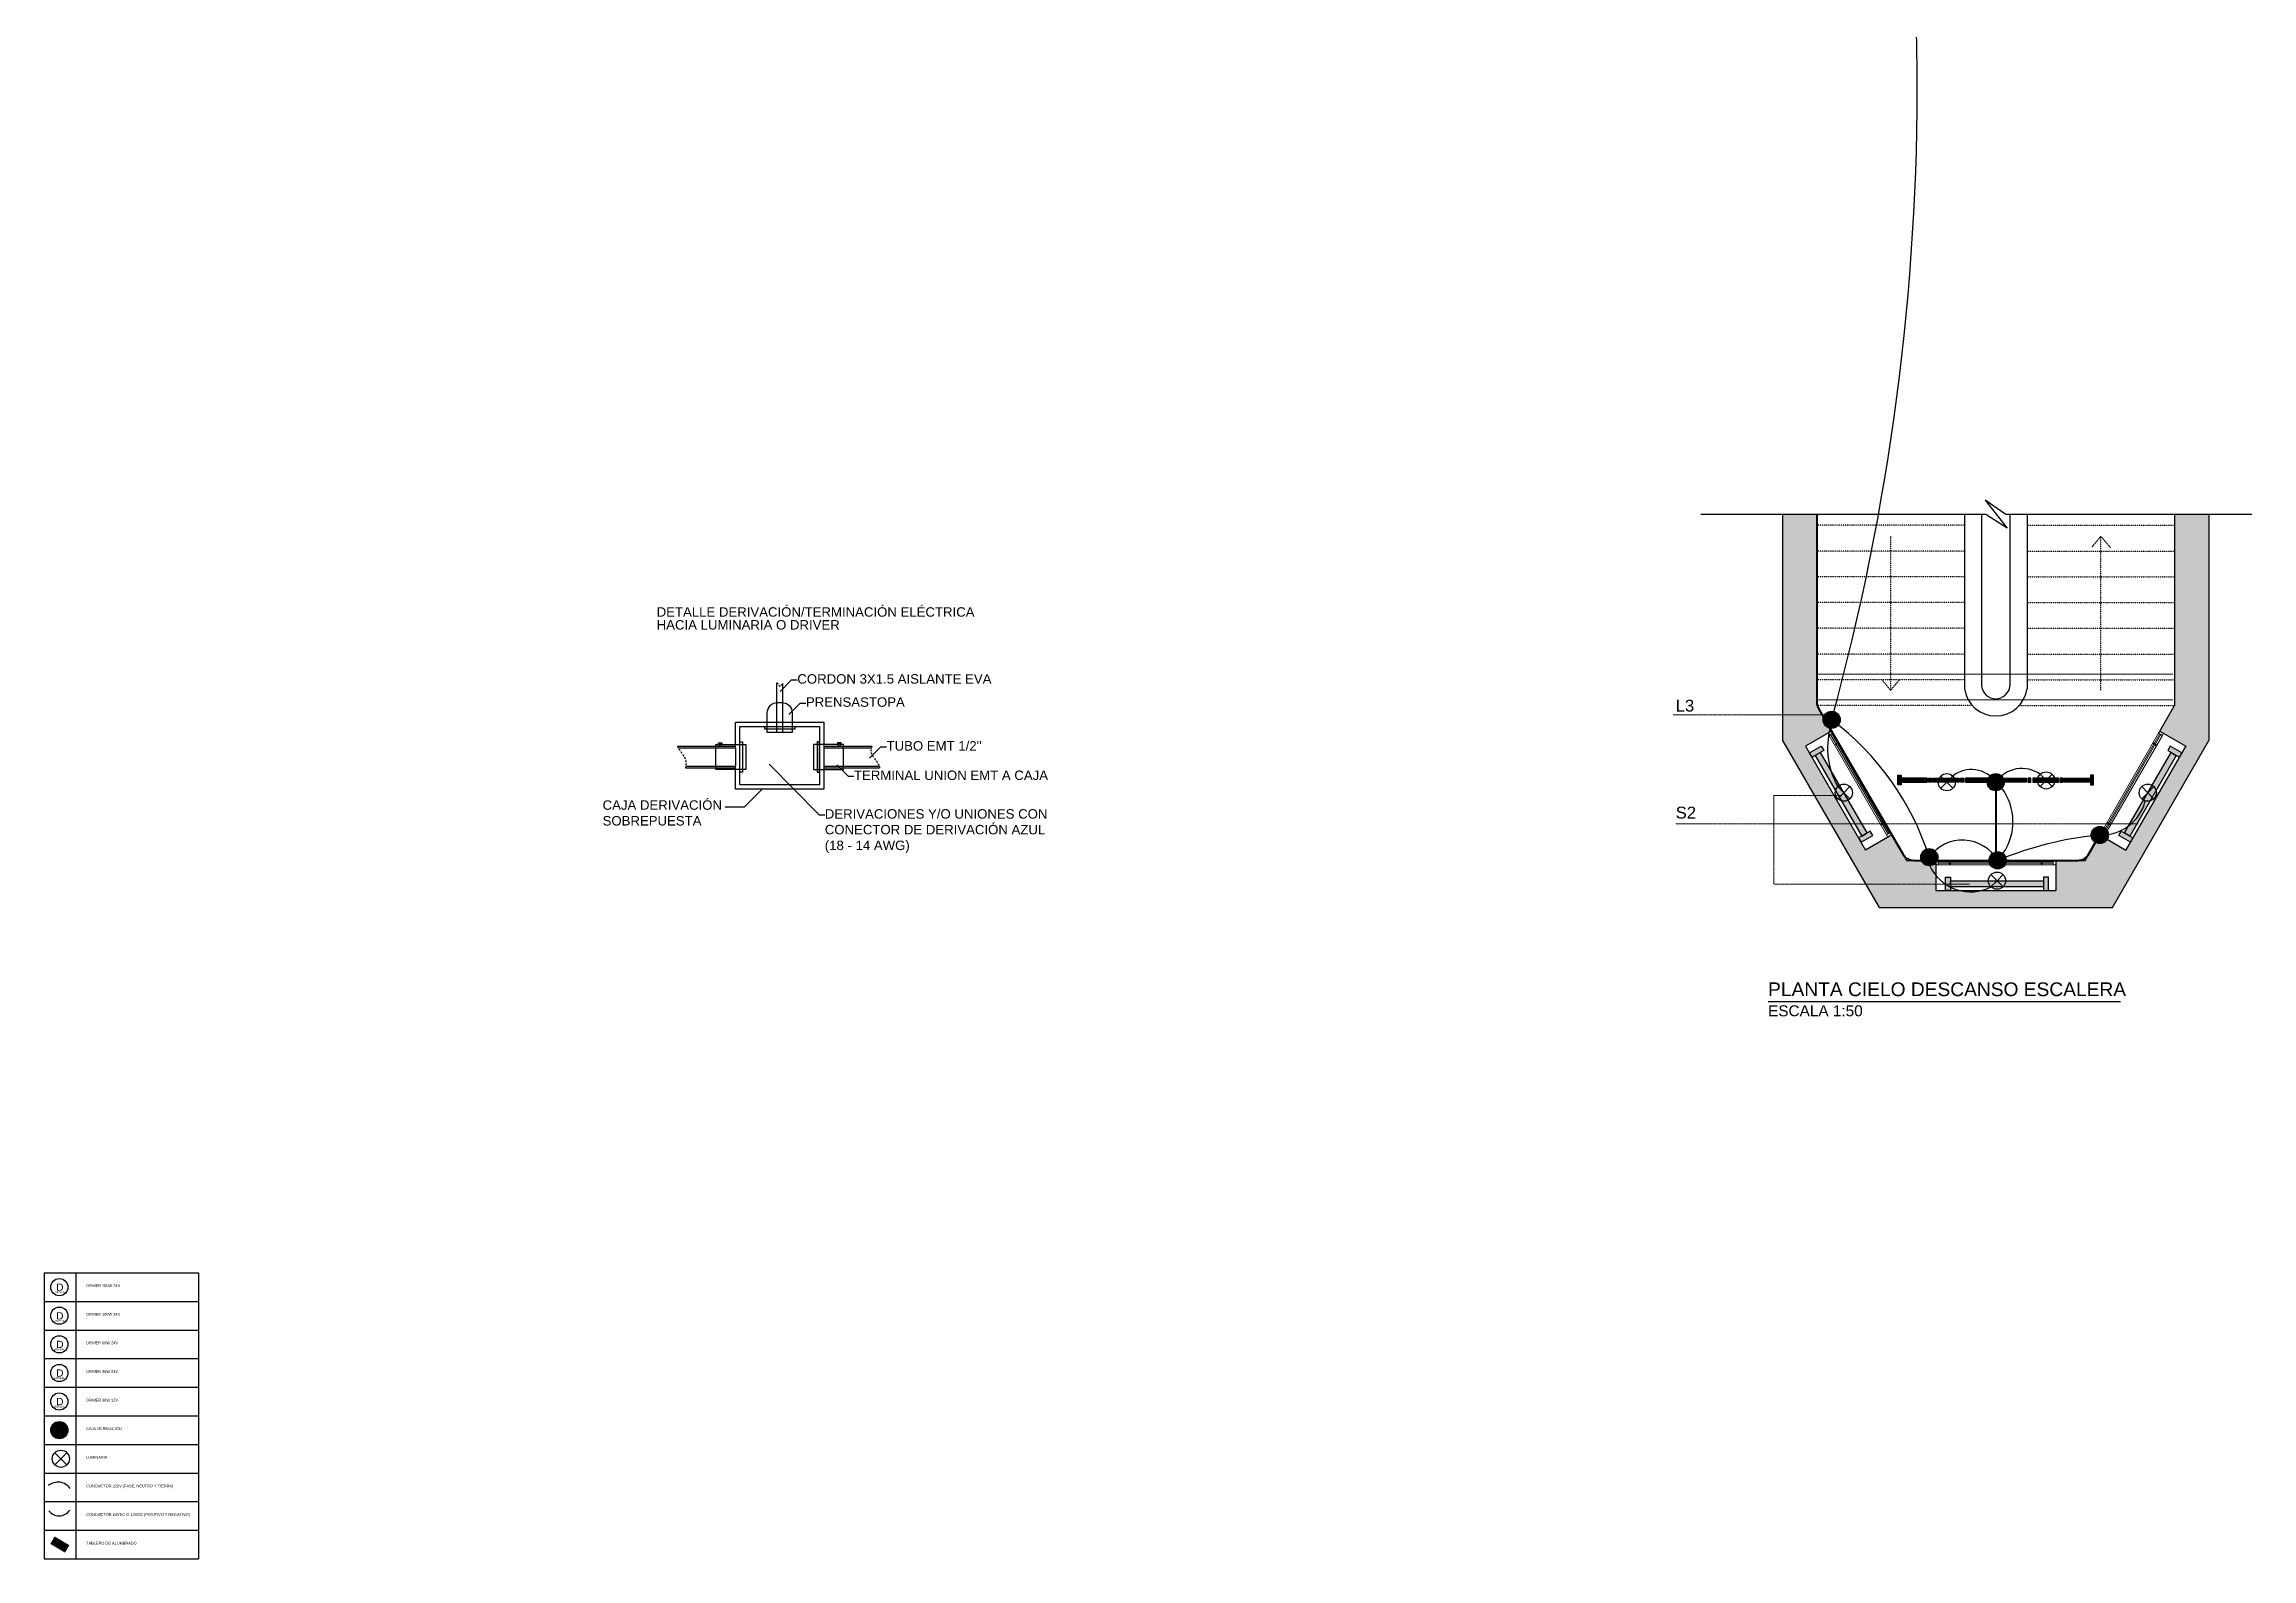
# Model space of a CAD drawing. Header units: millimetres. Extents: x -12140 to 38415, y -25979 to 9323.
# Drawn here: x -12140 to 13595, y -25979 to -8328 of the extents above; entities that cross this region are included whole.
import ezdxf

# ---------------------------------------------------------------- set-up
doc = ezdxf.new("R2010")
doc.units = ezdxf.units.MM
doc.header["$LTSCALE"] = 1.5
for name, pattern in [('ACAD_ISO03W100', [30, 12, -18]), ('ACCESO MATIAS COUSIÑO$0$DASHDOT', [25.4, 12.7, -6.35, 0, -6.35]), ('CENTER2', [28.575, 19.05, -3.175, 3.175, -3.175])]:
    doc.linetypes.add(name, pattern=pattern)
for name, color, linetype, lineweight in [('013', 2, 'Continuous', 9), ('05', 2, 'Continuous', 5), ('canalización EMT', 100, 'Continuous', 80), ('conductor 220V', 10, 'Continuous', 25), ('conductor 24V', 30, 'Continuous', 25), ('I-GUIAS', 176, 'Continuous', 13)]:
    doc.layers.add(name, color=color, linetype=linetype, lineweight=lineweight)
for name, color, linetype in [('derivación eléctrica', 10, 'Continuous'), ('DRIVERS LEDS 220v a 12V', 10, 'Continuous'), ('HATCH', 253, 'Continuous'), ('I-EQUIPOS', 150, 'Continuous'), ('leyenda_iluminación', 41, 'Continuous'), ('Luminarias', 10, 'Continuous'), ('Muros', 6, 'Continuous'), ('PROYECCION', 8, 'ACAD_ISO03W100'), ('TEXTO', 1, 'Continuous')]:
    doc.layers.add(name, color=color, linetype=linetype)
doc.styles.add('ABWB', font='arial.ttf')
doc.styles.get("Standard").update_dxf_attribs({"font": 'arial.ttf'})

# ---------------------------------------------------------------- blocks, each defined once
blk = doc.blocks.new('derivacion')
at = {"layer": 'derivación eléctrica'}
h = blk.add_hatch(color=256, dxfattribs=at)
h.dxf.hatch_style = 1
h.paths.add_polyline_path([(100, 0, 1), (-100, 0, 1)])
blk.add_circle((0, 0), 100, dxfattribs=at)
blk = doc.blocks.new('luminaria')
at = {"layer": 'Luminarias'}
for points in [[(0, 0), (-71, 71)], [(0, 0), (-71, -71)], [(0, 0), (71, 71)], [(0, 0), (71, -71)]]:
    blk.add_lwpolyline(points, dxfattribs=at)
blk.add_circle((0, 0), 100, dxfattribs=at)
blk = doc.blocks.new('DRIVER_150W_24V')
at = {"layer": 'Luminarias'}
blk.add_circle((0, 0), 100, dxfattribs=at)
at = {"layer": 'DRIVERS LEDS 220v a 12V'}
for s, height, p in [('D', 84.1, (-36, -43)), ('150W/24V', 21, (-63, -70))]:
    blk.add_text(s, height=height, dxfattribs=at).set_placement(p)
blk = doc.blocks.new('DRIVER_100W_24V')
at = {"layer": 'Luminarias'}
blk.add_circle((0, 0), 100, dxfattribs=at)
at = {"layer": 'DRIVERS LEDS 220v a 12V'}
for s, height, p in [('D', 84.1, (-36, -43)), ('100W/24V', 21, (-63, -70))]:
    blk.add_text(s, height=height, dxfattribs=at).set_placement(p)
blk = doc.blocks.new('DRIVER_60W_24V')
at = {"layer": 'Luminarias'}
blk.add_circle((0, 0), 100, dxfattribs=at)
at = {"layer": 'DRIVERS LEDS 220v a 12V'}
for s, height, p in [('D', 84.1, (-36, -43)), ('60W/24V', 21, (-63, -70))]:
    blk.add_text(s, height=height, dxfattribs=at).set_placement(p)
blk = doc.blocks.new('*U105')
at = {"layer": 'Luminarias'}
for points in [[(0, 0), (-71, 71)], [(0, 0), (-71, -71)], [(0, 0), (71, 71)], [(0, 0), (71, -71)]]:
    blk.add_lwpolyline(points, dxfattribs=at)
blk.add_circle((0, 0), 100, dxfattribs=at)
blk = doc.blocks.new('DRIVER_36W_12V')
at = {"layer": 'Luminarias'}
blk.add_circle((0, 0), 100, dxfattribs=at)
at = {"layer": 'DRIVERS LEDS 220v a 12V'}
for s, height, p in [('D', 84.1, (-36, -43)), ('36W/12V', 21, (-63, -70))]:
    blk.add_text(s, height=height, dxfattribs=at).set_placement(p)
blk = doc.blocks.new('DRIVER_36W_24V')
at = {"layer": 'Luminarias'}
blk.add_circle((0, 0), 100, dxfattribs=at)
at = {"layer": 'DRIVERS LEDS 220v a 12V'}
for s, height, p in [('D', 84.1, (-36, -43)), ('36W/24V', 21, (-63, -70))]:
    blk.add_text(s, height=height, dxfattribs=at).set_placement(p)

msp = doc.modelspace()

# ---------------------------------------------------------------- hatches: boundary and pattern name
at = {"layer": 'DRIVERS LEDS 220v a 12V'}
h = msp.add_hatch(color=256, dxfattribs=at)
h.dxf.hatch_style = 1
h.paths.add_polyline_path([(-12069, -25805), (-11897, -25907), (-11846, -25820), (-12018, -25719)])
at = {"layer": 'HATCH'}
h = msp.add_hatch(color=256, dxfattribs=at)
h.dxf.hatch_style = 1
h.paths.add_polyline_path([(8525, -13811), (8125, -13811), (8125, -15590), (8525, -15590), (8525, -15553)])
h.paths.add_polyline_path([(8525, -15590), (8125, -15590), (8125, -16442), (8282, -16713), (8513, -16713), (8394, -16508), (8697, -16333), (8525, -16035)])
h.paths.add_polyline_path([(8513, -16713), (8282, -16713), (8629, -17315), (8860, -17315)])
h.paths.add_polyline_path([(9910, -17840), (9568, -17840), (9397, -17544), (9093, -17719), (8860, -17315), (8629, -17315), (9093, -18118), (9910, -18118)])
h.paths.add_polyline_path([(13095, -16442), (13095, -13811), (12695, -13811), (12695, -16035), (12523, -16333), (12826, -16508), (12127, -17719), (11824, -17544), (11653, -17840), (11310, -17840), (11310, -18190), (9910, -18190), (9910, -18118), (9093, -18118), (9250, -18390), (11970, -18390)])
at = {"layer": 'I-EQUIPOS'}
h = msp.add_hatch(color=254, dxfattribs=at)
h.dxf.hatch_style = 1
h.paths.add_polyline_path([(8440, -16588), (8469, -16638), (8605, -16559), (8576, -16510)])
h.paths.add_polyline_path([(9012, -17577), (9040, -17627), (9176, -17549), (9147, -17499)])
h.paths.add_polyline_path([(8568, -16581), (8506, -16616), (9049, -17556), (9110, -17520)])
edge = h.paths.add_edge_path()
edge.add_line((9016, -17358), (9139, -17570))
h = msp.add_hatch(color=254, dxfattribs=at)
h.dxf.hatch_style = 1
h.paths.add_polyline_path([(12780, -16588), (12751, -16638), (12616, -16559), (12645, -16510)])
h.paths.add_polyline_path([(12209, -17577), (12180, -17627), (12045, -17549), (12073, -17499)])
h.paths.add_polyline_path([(12653, -16581), (12714, -16616), (12172, -17556), (12111, -17520)])
edge = h.paths.add_edge_path()
edge.add_line((12204, -17358), (12082, -17570))
h = msp.add_hatch(color=254, dxfattribs=at)
h.dxf.hatch_style = 1
h.paths.add_polyline_path([(9470, -16961), (9507, -16961), (9507, -16847), (9470, -16847)])
h = msp.add_hatch(color=254, dxfattribs=at)
h.dxf.hatch_style = 1
h.paths.add_polyline_path([(9812, -16880), (9812, -16929), (9511, -16929), (9511, -16880)])
h = msp.add_hatch(color=254, dxfattribs=at)
h.dxf.hatch_style = 1
h.paths.add_polyline_path([(9863, -16880), (9827, -16880), (9827, -16928), (9863, -16928)])
h = msp.add_hatch(color=254, dxfattribs=at)
h.dxf.hatch_style = 1
h.paths.add_polyline_path([(9877, -16880), (9877, -16929), (10179, -16929), (10179, -16880)])
h = msp.add_hatch(color=254, dxfattribs=at)
h.dxf.hatch_style = 1
h.paths.add_polyline_path([(10237, -16880), (10200, -16880), (10200, -16928), (10237, -16928)])
h = msp.add_hatch(color=254, dxfattribs=at)
h.dxf.hatch_style = 1
h.paths.add_polyline_path([(10560, -16880), (10560, -16929), (10258, -16929), (10258, -16880)])
h = msp.add_hatch(color=254, dxfattribs=at)
h.dxf.hatch_style = 1
h.paths.add_polyline_path([(10610, -16847), (10574, -16847), (10574, -16961), (10610, -16961)])
h = msp.add_hatch(color=254, dxfattribs=at)
h.dxf.hatch_style = 1
h.paths.add_polyline_path([(10610, -16961), (10647, -16961), (10647, -16847), (10610, -16847)])
h = msp.add_hatch(color=254, dxfattribs=at)
h.dxf.hatch_style = 1
h.paths.add_polyline_path([(10610, -16961), (10647, -16961), (10647, -16847), (10610, -16847)])
h = msp.add_hatch(color=254, dxfattribs=at)
h.dxf.hatch_style = 1
h.paths.add_polyline_path([(10661, -16880), (10661, -16929), (10963, -16929), (10963, -16880)])
h = msp.add_hatch(color=254, dxfattribs=at)
h.dxf.hatch_style = 1
h.paths.add_polyline_path([(11020, -16880), (10984, -16880), (10984, -16928), (11020, -16928)])
h = msp.add_hatch(color=254, dxfattribs=at)
h.dxf.hatch_style = 1
h.paths.add_polyline_path([(11343, -16880), (11343, -16929), (11041, -16929), (11041, -16880)])
h = msp.add_hatch(color=254, dxfattribs=at)
h.dxf.hatch_style = 1
h.paths.add_polyline_path([(11394, -16880), (11357, -16880), (11357, -16928), (11394, -16928)])
h = msp.add_hatch(color=254, dxfattribs=at)
h.dxf.hatch_style = 1
h.paths.add_polyline_path([(11408, -16880), (11408, -16929), (11710, -16929), (11710, -16880)])
h = msp.add_hatch(color=254, dxfattribs=at)
h.dxf.hatch_style = 1
h.paths.add_polyline_path([(11750, -16847), (11714, -16847), (11714, -16961), (11750, -16961)])
h = msp.add_hatch(color=254, dxfattribs=at)
h.dxf.hatch_style = 1
h.paths.add_polyline_path([(11225, -18190), (11168, -18190), (11168, -18034), (11225, -18034)])
h.paths.add_polyline_path([(10083, -18190), (10025, -18190), (10025, -18034), (10083, -18034)])
h.paths.add_polyline_path([(11168, -18077), (11168, -18147), (10083, -18147), (10083, -18077)])
edge = h.paths.add_edge_path()
edge.add_line((10270, -18077), (10025, -18077))

# ---------------------------------------------------------------- linework, layer by layer
at = {"layer": '013'}
for points in [[(8525, -15668), (12675, -15668)], [(8525, -15968), (12675, -15968)]]:
    msp.add_lwpolyline(points, dxfattribs=at)
at = {"layer": '05', "ltscale": 0.1}
for points in [[(8712, -16359), (8669, -16384), (8654, -16358), (8697, -16333), (8712, -16359)], [(8669, -16384), (9338, -17543)], [(8685, -16374), (9354, -17534)], [(8698, -16367), (9367, -17526)], [(8712, -16359), (9382, -17518)], [(12508, -16359), (11839, -17518)], [(12523, -16367), (11854, -17526)], [(12536, -16374), (11867, -17534)], [(12552, -16384), (11882, -17543)], [(12508, -16359), (12552, -16384), (12567, -16358), (12523, -16333), (12508, -16359)], [(8775, -16485), (8749, -16500), (8741, -16487), (8767, -16472), (8775, -16485)], [(12446, -16485), (12472, -16500), (12479, -16487), (12453, -16472), (12446, -16485)], [(9302, -17399), (9276, -17414), (9284, -17427), (9310, -17412), (9302, -17399)], [(11918, -17399), (11944, -17414), (11937, -17427), (11911, -17412), (11918, -17399)], [(9397, -17544), (9353, -17569), (9338, -17543), (9382, -17518), (9397, -17544)], [(11824, -17544), (11867, -17569), (11882, -17543), (11839, -17518), (11824, -17544)], [(9940, -17840), (9940, -17890), (9910, -17890), (9910, -17840), (9940, -17840)], [(9940, -17840), (11280, -17840)], [(9940, -17857), (11280, -17857)], [(9940, -17872), (11280, -17872)], [(9940, -17890), (11280, -17890)], [(10083, -17850), (10083, -17880), (10068, -17880), (10068, -17850), (10083, -17850)], [(11138, -17850), (11138, -17880), (11153, -17880), (11153, -17850), (11138, -17850)], [(11310, -17840), (11310, -17890), (11280, -17890), (11280, -17840), (11310, -17840)]]:
    msp.add_lwpolyline(points, dxfattribs=at)
at = {"layer": 'canalización EMT'}
for points in [[(8525, -13811), (8525, -15995, 0.131652), (8545, -16070), (8697, -16333)], [(8697, -16333), (9525, -17765, 0.267949), (9654, -17840), (11566, -17840, 0.267949), (11696, -17765), (11824, -17544)]]:
    msp.add_lwpolyline(points, format="xyb", dxfattribs=at)
msp.add_lwpolyline([(10610, -16929), (10610, -17840)], dxfattribs=at)
at = {"layer": 'conductor 220V'}
for centre, radius, start, end in [((-18239, -8803), 27934, 344.6398, 16.1044), ((6768, -18778), 3218, 17.6265, 53.1693), ((9543, -16532), 894, 164.967, 210.0267), ((10327, -17126), 345, 34.9258, 128.9852), ((10914, -17138), 369, 54.7133, 145.4171), ((10160, -17389), 651, 325.1231, 36.739), ((11841, -17016), 529, 268.1949, 345.6658), ((10222, -18080), 476, 30.2007, 144.471), ((12211, -21636), 4110, 95.3994, 112.5718), ((10315, -17684), 522, 204.8574, 297.333)]:
    msp.add_arc(centre, radius, start, end, dxfattribs=at)
at = {"layer": 'conductor 24V'}
msp.add_arc((-11967, -25329), 150, 216.7491, 326.9093, dxfattribs=at)
at = {"layer": 'DRIVERS LEDS 220v a 12V'}
msp.add_arc((-11979, -25259), 173, 34.9258, 128.9852, dxfattribs=at)
at = {"layer": 'I-EQUIPOS'}
for points in [[(8605, -16559), (8469, -16638), (8440, -16588), (8576, -16510), (8605, -16559)], [(9049, -17556), (9110, -17520), (8568, -16581), (8506, -16616), (9049, -17556)], [(12172, -17556), (12111, -17520), (12653, -16581), (12714, -16616), (12172, -17556)], [(12616, -16559), (12751, -16638), (12780, -16588), (12645, -16510), (12616, -16559)], [(9507, -16847), (9507, -16961), (9470, -16961), (9470, -16847), (9507, -16847)], [(9511, -16880), (9511, -16929), (9812, -16929), (9812, -16880), (9511, -16880)], [(9863, -16880), (9863, -16928), (9827, -16928), (9827, -16880), (9863, -16880)], [(10179, -16880), (10179, -16929), (9877, -16929), (9877, -16880), (10179, -16880)], [(10237, -16880), (10237, -16928), (10200, -16928), (10200, -16880), (10237, -16880)], [(10258, -16880), (10258, -16929), (10560, -16929), (10560, -16880), (10258, -16880)], [(10574, -16847), (10574, -16961), (10610, -16961), (10610, -16847), (10574, -16847)], [(10647, -16847), (10647, -16961), (10610, -16961), (10610, -16847), (10647, -16847)], [(10647, -16847), (10647, -16961), (10610, -16961), (10610, -16847), (10647, -16847)], [(10963, -16880), (10963, -16929), (10661, -16929), (10661, -16880), (10963, -16880)], [(10984, -16880), (10984, -16928), (11020, -16928), (11020, -16880), (10984, -16880)], [(11041, -16880), (11041, -16929), (11343, -16929), (11343, -16880), (11041, -16880)], [(11357, -16880), (11357, -16928), (11394, -16928), (11394, -16880), (11357, -16880)], [(11710, -16880), (11710, -16929), (11408, -16929), (11408, -16880), (11710, -16880)], [(11714, -16847), (11714, -16961), (11750, -16961), (11750, -16847), (11714, -16847)], [(9147, -17499), (9012, -17577), (9040, -17627), (9176, -17549), (9147, -17499)], [(12073, -17499), (12209, -17577), (12180, -17627), (12045, -17549), (12073, -17499)], [(10083, -18034), (10083, -18190), (10025, -18190), (10025, -18034), (10083, -18034)], [(10083, -18147), (10083, -18077), (11168, -18077), (11168, -18147), (10083, -18147)], [(10126, -18077), (10126, -18077), (11168, -18077), (11168, -18077)], [(11168, -18034), (11168, -18190), (11225, -18190), (11225, -18034), (11168, -18034)]]:
    msp.add_lwpolyline(points, dxfattribs=at)
at = {"layer": 'I-GUIAS', "linetype": 'CENTER2', "ltscale": 0.08}
for points in [[(8650, -16142), (8650, -16142), (8650, -16142), (6850, -16142)], [(8814, -17084), (8814, -17084), (8814, -17084), (8024, -17084)], [(8024, -17084), (8024, -18118)], [(12271, -17414), (12271, -17414), (12271, -17414), (6881, -17414)], [(10305, -18118), (10305, -18118), (10305, -18118), (8024, -18118)]]:
    msp.add_lwpolyline(points, dxfattribs=at)
at = {"layer": 'leyenda_iluminación'}
for points in [[(-3600, -16350), (-3600, -15770)], [(-3560, -15870), (-3427, -15737), (-3360, -15737)], [(-3530, -16350), (-3530, -15779)], [(-3460, -16140), (-3327, -16007), (-3260, -16007)], [(-4080, -16530), (-4080, -16230), (-3050, -16230), (-3050, -17010), (-4080, -17010), (-4080, -16740)], [(-4757, -16510), (-4080, -16510)], [(-4748, -16530), (-4080, -16530)], [(-4250, -16490), (-3960, -16490), (-3960, -16780), (-4310, -16780), (-4310, -16490), (-4270, -16490)], [(-4080, -16530), (-4080, -16740)], [(-3690, -16720), (-3107, -17310), (-3040, -17310)], [(-2880, -16490), (-3170, -16490), (-3170, -16780), (-2820, -16780), (-2820, -16490), (-2860, -16490)], [(-3050, -16510), (-2492, -16510)], [(-3050, -16530), (-2492, -16530)], [(-3050, -16530), (-3050, -16740)], [(-2900, -16727), (-2767, -16860), (-2700, -16860)], [(-2520, -16650), (-2387, -16517), (-2320, -16517)], [(-4664, -16760), (-4080, -16760)], [(-4660, -16740), (-4080, -16740)], [(-3050, -16740), (-2401, -16740)], [(-3050, -16760), (-2401, -16760)], [(-3981, -17221), (-4200, -17221)], [(-3770, -17010), (-3981, -17221)], [(-12140, -22646), (-10340, -22646)], [(-12140, -22646), (-12140, -25979)], [(-11770, -22646), (-11770, -25979)], [(-10340, -22646), (-10340, -25979)], [(-12140, -22979), (-10340, -22979)], [(-12140, -23313), (-10340, -23313)], [(-12140, -23646), (-10340, -23646)], [(-12140, -23979), (-10340, -23979)], [(-12140, -24313), (-10340, -24313)], [(-12140, -24646), (-10340, -24646)], [(-12140, -24979), (-10340, -24979)], [(-12140, -25313), (-10340, -25313)], [(-12140, -25646), (-10340, -25646)], [(-12140, -25979), (-10340, -25979)]]:
    msp.add_lwpolyline(points, dxfattribs=at)
msp.add_lwpolyline([(-3420, -16120), (-3420, -16350), (-3710, -16350), (-3710, -16120, -0.414214), (-3590, -16000), (-3540, -16000, -0.414214)], format="xyb", close=True, dxfattribs=at)
for points in [[(-4280, -16470), (-4240, -16470), (-4240, -16480), (-4280, -16480)], [(-4030, -16280), (-3100, -16280), (-3100, -16960), (-4030, -16960)], [(-4030, -16460), (-4000, -16460), (-4000, -16810), (-4030, -16810)], [(-3390, -16280), (-3390, -16310), (-3740, -16310), (-3740, -16280)], [(-3420, -16280), (-3420, -16350), (-3710, -16350), (-3710, -16280)], [(-3100, -16460), (-3130, -16460), (-3130, -16810), (-3100, -16810)], [(-2850, -16470), (-2890, -16470), (-2890, -16480), (-2850, -16480)], [(-4270, -16510), (-4250, -16510), (-4250, -16480), (-4270, -16480)], [(-4030, -16490), (-3960, -16490), (-3960, -16780), (-4030, -16780)], [(-3100, -16490), (-3170, -16490), (-3170, -16780), (-3100, -16780)], [(-2860, -16510), (-2880, -16510), (-2880, -16480), (-2860, -16480)]]:
    msp.add_lwpolyline(points, close=True, dxfattribs=at)
at = {"layer": 'leyenda_iluminación', "linetype": 'ACCESO MATIAS COUSIÑO$0$DASHDOT'}
for points, knots in [([(-3600, -15770), (-3585, -15777), (-3563, -15834), (-3541, -15792), (-3530, -15779)], [58.309519, 58.309519, 58.309519, 58.309519, 114.878061, 158.656324, 158.656324, 158.656324, 158.656324]), ([(-4757, -16510), (-4740, -16556), (-4655, -16634), (-4655, -16722), (-4664, -16760)], [267.360846, 267.360846, 267.360846, 267.360846, 430.467204, 548.788149, 548.788149, 548.788149, 548.788149]), ([(-2492, -16510), (-2502, -16533), (-2514, -16607), (-2422, -16687), (-2403, -16750), (-2401, -16760)], [173.460007, 173.460007, 173.460007, 173.460007, 255.538647, 430.467204, 463.62396, 463.62396, 463.62396, 463.62396])]:
    msp.add_open_spline(points, degree=3, knots=knots, dxfattribs=at)
at = {"layer": 'Muros'}
for p, q in [((8125, -13811), (8125, -16442)), ((8525, -13811), (8525, -16035)), ((10245, -13811), (10245, -15835)), ((10445, -13811), (10445, -15809)), ((10775, -13811), (10775, -15809)), ((10975, -13811), (10975, -15835)), ((12695, -13811), (12695, -16035)), ((13095, -13811), (13095, -16442))]:
    msp.add_line(p, q, dxfattribs=at)
at = {"layer": 'Muros', "color": 2}
msp.add_lwpolyline([(13595, -13811), (10727, -13811), (10485, -13642), (10743, -13969), (10494, -13811), (7171, -13811)], dxfattribs=at)
at = {"layer": 'Muros'}
for points in [[(10245, -15835, 0.88071), (10975, -15835, 10.074473)], [(10445, -15809, 0.889288), (10775, -15809, 0.88071)]]:
    msp.add_lwpolyline(points, format="xyb", dxfattribs=at)
for points in [[(8525, -16035), (8697, -16333)], [(12523, -16333), (12695, -16035)], [(8125, -16442), (9250, -18390), (11970, -18390), (13095, -16442)], [(8697, -16333), (8394, -16508)], [(8697, -16333), (8394, -16508)], [(12523, -16333), (12826, -16508)], [(12523, -16333), (12826, -16508)], [(12523, -16333), (12826, -16508)], [(8394, -16508), (9093, -17719)], [(12127, -17719), (12826, -16508)], [(12826, -16508), (12127, -17719)], [(9397, -17544), (9093, -17719)], [(9397, -17544), (9093, -17719)], [(9397, -17544), (9568, -17840), (9910, -17840)], [(11310, -17840), (11653, -17840), (11824, -17544)], [(11824, -17544), (12127, -17719)], [(11824, -17544), (12127, -17719)], [(11824, -17544), (12127, -17719)], [(9910, -17840), (9910, -18190)], [(11310, -17840), (11310, -18190)], [(9910, -18190), (11310, -18190)]]:
    msp.add_lwpolyline(points, dxfattribs=at)
at = {"layer": 'PROYECCION', "ltscale": 0.04}
for p, q in [((10245, -13935), (8525, -13935)), ((9385, -14061), (9385, -15858)), ((10975, -13935), (12695, -13935)), ((11835, -14061), (11728, -14192)), ((11835, -15858), (11835, -14061)), ((11835, -14061), (11943, -14192)), ((10245, -14235), (8525, -14235)), ((10975, -14235), (12695, -14235)), ((10245, -14535), (8525, -14535)), ((10975, -14535), (12695, -14535)), ((10245, -14835), (8525, -14835)), ((10975, -14835), (12695, -14835)), ((10245, -15135), (8525, -15135)), ((10975, -15135), (12695, -15135)), ((10245, -15435), (8525, -15435)), ((10975, -15435), (12695, -15435)), ((10245, -15735), (8525, -15735)), ((9385, -15858), (9278, -15728)), ((9385, -15858), (9493, -15728)), ((10975, -15735), (12695, -15735)), ((10337, -16035), (8525, -16035)), ((10883, -16035), (12695, -16035))]:
    msp.add_line(p, q, dxfattribs=at)
at = {"layer": 'TEXTO'}
msp.add_lwpolyline([(7956, -19484), (12066, -19484)], dxfattribs=at)

# ---------------------------------------------------------------- block references
at = {"layer": 'derivación eléctrica'}
for p in [(8697, -16202), (10610, -16929), (11824, -17544), (9835, -17803), (10633, -17840)]:
    msp.add_blockref('derivacion', p, dxfattribs=at)
at = {"layer": 'leyenda_iluminación'}
for name, p in [('DRIVER_150W_24V', (-11963, -22813)), ('DRIVER_100W_24V', (-11963, -23146)), ('DRIVER_60W_24V', (-11963, -23479)), ('DRIVER_36W_24V', (-11963, -23813)), ('DRIVER_36W_12V', (-11963, -24146)), ('derivacion', (-11963, -24479)), ('*U105', (-11945, -24813))]:
    msp.add_blockref(name, p, dxfattribs=at)
at = {"layer": 'Luminarias'}
for p in [(8839, -17051), (10039, -16929), (11198, -16908), (12382, -17051), (10625, -18077)]:
    msp.add_blockref('luminaria', p, dxfattribs=at)

# ---------------------------------------------------------------- texts
at = {"layer": 'I-GUIAS', "char_height": 139, "attachment_point": 1, "style": 'ABWB'}
for s, insert in [('L3', (6879, -15967)), ('S2', (6879, -17214))]:
    msp.add_mtext(s, dxfattribs=dict(at, insert=insert))
at = {"layer": 'leyenda_iluminación'}
for s, height, p in [('DETALLE DERIVACIÓN/TERMINACIÓN ELÉCTRICA', 110, (-5000, -15000)), ('HACIA LUMINARIA O DRIVER', 110, (-5000, -15150)), ('DRIVER 150W 24V', 32.53, (-11650, -22813)), ('DRIVER 100W 24V', 32.53, (-11650, -23146)), ('DRIVER 60W 24V', 32.53, (-11650, -23479)), ('DRIVER 36W 24V', 32.53, (-11650, -23813)), ('DRIVER 36W 12V', 32.53, (-11650, -24146)), ('CAJA DERIVACIÓN', 32.53, (-11650, -24479)), ('LUMINARIA', 32.5, (-11650, -24813)), ('CONDUCTOR 220V (FASE, NEUTRO Y TIERRA)', 32.53, (-11650, -25146)), ('CONDUCTOR 24VDC O 12VDC (POSITIVO Y NEGATIVO)', 32.53, (-11650, -25479)), ('TABLERO DE ALUMBRADO', 32.53, (-11650, -25813))]:
    msp.add_text(s, height=height, dxfattribs=at).set_placement(p)
note = msp.add_mtext_dynamic_manual_height_columns('CORDON 3X1.5 AISLANTE EVA\\P', width=2553.42, gutter_width=550, heights=[200, 0], dxfattribs=dict(at, insert=(-3360, -15670), char_height=110, attachment_point=1))
at = {"layer": 'leyenda_iluminación', "char_height": 110, "attachment_point": 1}
for s, width, heights, insert in [('PRENSASTOPA', 310, [0], (-3260, -15940)), ("TUBO EMT 1/2''", 2553.42, [200], (-2320, -16450)), ('TERMINAL UNION EMT A CAJA', 2553.42, [200], (-2700, -16793)), ('CAJA DERIVACIÓN SOBREPUESTA', 1514.71, [418], (-5630, -17140)), ('DERIVACIONES Y/O UNIONES CON CONECTOR DE DERIVACIÓN AZUL (18 - 14 AWG)', 2643.99, [658], (-3040, -17243))]:
    msp.add_mtext_dynamic_manual_height_columns(s, width=width, gutter_width=550, heights=heights, dxfattribs=dict(at, insert=insert))
at = {"layer": 'TEXTO', "insert": (7956, -19262), "char_height": 160, "attachment_point": 1}
msp.add_mtext('PLANTA CIELO DESCANSO ESCALERA{\\H0.8x;\\PESCALA 1:50}', dxfattribs=at)

doc.saveas('drawing.dxf')
